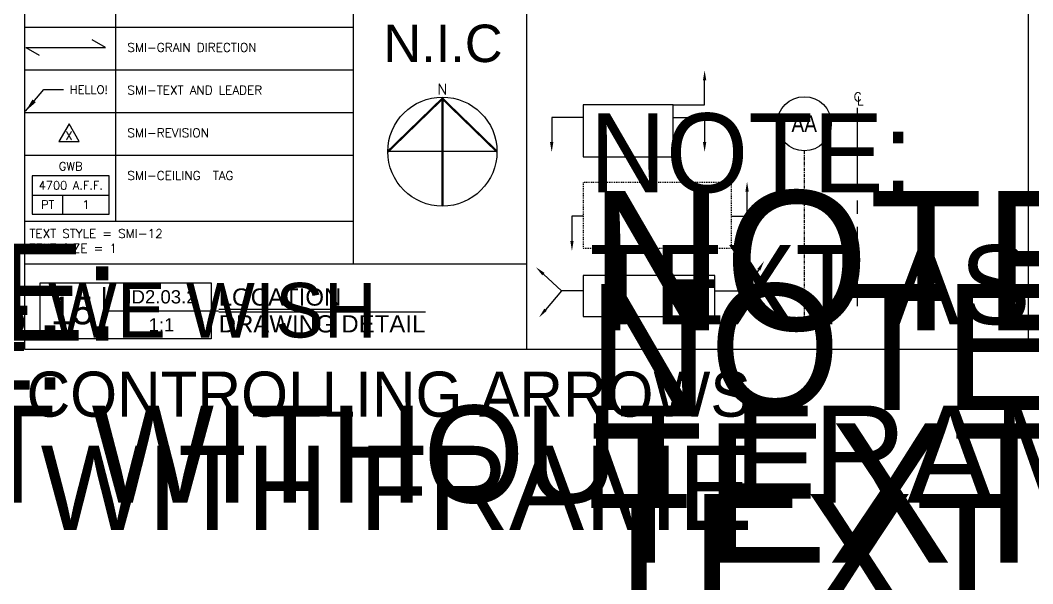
# Model space of a CAD drawing. Header units: inches. Extents: x -11160 to 9368, y -3485 to 2663.
# Drawn here: x -4911 to -4796.1, y 877.3 to 941.2 of the extents above; entities that cross this region are included whole.
import ezdxf
from ezdxf.enums import TextEntityAlignment as Align

# ---------------------------------------------------------------- set-up
doc = ezdxf.new("R2018")
doc.units = ezdxf.units.IN
doc.header["$MEASUREMENT"] = 0
doc.linetypes.add('CENTER2', pattern=[1.125, 0.75, -0.125, 0.125, -0.125])
doc.linetypes.add('HIDDEN2', pattern=[0.1875, 0.125, -0.0625])
for name, color, linetype in [('I-Anno-Code', 2, 'Continuous'), ('SM-A-NOTE', 2, 'Continuous'), ('SM-COM-TEXT', 2, 'Continuous'), ('SM-RCP-TEXT', 2, 'Continuous')]:
    doc.layers.add(name, color=color, linetype=linetype)
doc.styles.add('ATTRIBUTES-1', font='romans.shx', dxfattribs={"height": 0.082031})
doc.styles.add('Grid_STANDARD', font='ARIALN.TTF')
doc.styles.add('ROMANS65', font='ROMANS.shx', dxfattribs={"height": 6.5})
doc.styles.add('SHT_ARIAL', font='arial.ttf')
doc.styles.add('SMI-1', font='romans.shx', dxfattribs={"height": 0.082031})
doc.styles.add('SMI-12', font='romans.shx', dxfattribs={"height": 1})
doc.styles.add('SMI-96', font='romans.shx', dxfattribs={"height": 8})
doc.styles.add('SMM-10', font='romans.shx', dxfattribs={"height": 20})
doc.styles.add('SMM-BOLD', font='arial.ttf', dxfattribs={"height": 0.5})
doc.styles.add('SMM_ARIAL', font='arial.ttf')
doc.dimstyles.new('SMI-12', dxfattribs={"dimscale": 12, "dimtxt": 1, "dimasz": 0.125, "dimexe": 0.078125, "dimexo": 0.078125, "dimgap": 0.0625, "dimtad": 1, "dimdec": 4, "dimzin": 3, "dimdsep": 46, "dimlunit": 4, "dimtxsty": 'SMI-12', "dimblk": 'SMI-thick', "dimcen": 0.09375, "dimclrd": 1, "dimclre": 1, "dimclrt": 2, "dimadec": 0, "dimazin": 0, "dimtfac": 0.09375, "dimtdec": 4, "dimtmove": 2, "dimatfit": 3, "dimfxl": 0.078125, "dimfrac": 2, "dimtolj": 1, "dimtzin": 3, "dimarcsym": 0})
doc.dimstyles.new('SMI-96', dxfattribs={"dimscale": 96, "dimtxt": 8, "dimasz": 0.125, "dimexe": 0.078125, "dimexo": 0.078125, "dimgap": 0.0625, "dimtad": 1, "dimdec": 4, "dimzin": 3, "dimdsep": 46, "dimlunit": 4, "dimtxsty": 'SMI-96', "dimblk": 'SMI-thick', "dimcen": 0.09375, "dimclrd": 1, "dimclre": 1, "dimclrt": 2, "dimadec": 0, "dimazin": 0, "dimtfac": 0.09375, "dimtdec": 4, "dimtmove": 2, "dimatfit": 3, "dimfxl": 0.078125, "dimfrac": 2, "dimtolj": 1, "dimtzin": 3, "dimarcsym": 0})

# ---------------------------------------------------------------- blocks, each defined once
blk = doc.blocks.new('SMI-thick')
at = {"color": 4, "linetype": 'Continuous'}
blk.add_line((0.386, 0.386), (-0.386, -0.386), dxfattribs=at)
at = {"color": 0, "linetype": 'Continuous'}
blk.add_line((-1.0781, 0), (1.0781, 0), dxfattribs=at)
blk = doc.blocks.new('*D224')
at = {"color": 1, "lineweight": -2, "transparency": 16777216}
for p, q in [((-5034.36, 826.23), (-5034.36, 867.03)), ((-4844.89, 828.66), (-4844.89, 867.03)), ((-5022.36, 859.53), (-4856.89, 859.53))]:
    blk.add_line(p, q, dxfattribs=at)
at = {"layer": 'Defpoints', "color": 0, "transparency": 16777216}
for p in [(-4844.89, 859.53), (-4844.89, 821.16), (-5034.36, 818.73)]:
    blk.add_point(p, dxfattribs=at)
at = {"color": 1, "lineweight": -2, "transparency": 16777216, "xscale": 12, "yscale": 12, "zscale": 12, "rotation": 180}
blk.add_blockref('SMI-thick', (-5034.36, 859.53), dxfattribs=at)
at = {"color": 1, "lineweight": -2, "transparency": 16777216, "xscale": 12, "yscale": 12, "zscale": 12}
blk.add_blockref('SMI-thick', (-4844.89, 859.53), dxfattribs=at)
at = {"color": 2, "transparency": 16777216, "insert": (-4939.63, 869.53), "char_height": 8, "attachment_point": 5, "style": 'SMI-96'}
blk.add_mtext('\\A1;DIM. STYLE = SMI-96', dxfattribs=at)
blk = doc.blocks.new('*U144')
at = {"color": 1, "linetype": 'ByBlock'}
for points in [[(39.38, 0.85, 0.8, 0, 0), (39.38, 3.26, 0, 0, 0)], [(-2.66, -11, 0.8, 0, 0), (-2.66, -13.41, 0, 0, 0)], [(39.38, -11, 0.8, 0, 0), (39.38, -13.41, 0, 0, 0)]]:
    blk.add_lwpolyline(points, format="xyseb", dxfattribs=at)
for points in [[(39.38, -5.08), (39.38, 0.85)], [(0, -5.08), (-2.66, -5.08)], [(-2.66, -5.08), (-2.66, -11)], [(35.61, -5.08), (39.38, -5.08)], [(35.61, -5.08), (39.38, -5.08)], [(39.38, -5.08), (39.38, -11)]]:
    blk.add_lwpolyline(points, dxfattribs=at)
at = {"layer": 'Defpoints', "color": 67, "linetype": 'HIDDEN2'}
for p, q in [((0, 3.02), (0, -12.75)), ((35.61, 3.02), (0, 3.02)), ((35.61, -12.75), (35.61, 3.02)), ((0, -12.75), (35.61, -12.75))]:
    blk.add_line(p, q, dxfattribs=at)
at = {"layer": 'I-Anno-Code', "lineweight": 30, "flags": 104}
blk.add_attdef('Text', text='', height=2, dxfattribs=at).set_placement((1.55, 1.03), align=Align.TOP_LEFT)
blk = doc.blocks.new('*U143')
at = {"color": 0, "linetype": 'ByBlock'}
for p, q in [((0, 3.02), (0, -9.4)), ((21.66, 3.02), (0, 3.02)), ((21.66, -9.4), (21.66, 3.02)), ((0, -9.4), (21.66, -9.4))]:
    blk.add_line(p, q, dxfattribs=at)
at = {"color": 1, "linetype": 'ByBlock'}
for points in [[(29.19, 8.95, 0.8, 0, 0), (29.19, 11.35, 0, 0, 0)], [(-7.53, -5.91, 0.8, 0, 0), (-7.53, -8.31, 0, 0, 0)], [(29.19, -5.91, 0.8, 0, 0), (29.19, -8.31, 0, 0, 0)]]:
    blk.add_lwpolyline(points, format="xyseb", dxfattribs=at)
for points in [[(29.19, 3.02), (29.19, 8.95)], [(21.66, 3.02), (29.19, 3.02)], [(0, 0.02), (-7.53, 0.02)], [(-7.53, 0.02), (-7.53, -5.91)], [(21.66, 0.02), (29.19, 0.02)], [(29.19, 0.02), (29.19, -5.91)]]:
    blk.add_lwpolyline(points, dxfattribs=at)
at = {"layer": 'I-Anno-Code', "lineweight": 30, "flags": 104}
blk.add_attdef('Text', text='', height=2, dxfattribs=at).set_placement((1.55, 1.03), align=Align.TOP_LEFT)
blk = doc.blocks.new('*U148')
at = {"color": 0, "linetype": 'ByBlock'}
for p, q in [((0, 3.02), (0, -6.81)), ((31.66, 3.02), (0, 3.02)), ((31.66, -6.81), (31.66, 3.02)), ((0, -6.81), (31.66, -6.81))]:
    blk.add_line(p, q, dxfattribs=at)
at = {"color": 1, "linetype": 'ByBlock'}
for points in [[(-9.53, 3.39, 0.8, 0, 0), (-11.29, 5.02, 0, 0, 0)], [(42.2, 4.42, 0.8, 0, 0), (43.45, 6.47, 0, 0, 0)], [(-9, -5.17, 0.8, 0, 0), (-10.55, -7.01, 0, 0, 0)]]:
    blk.add_lwpolyline(points, format="xyseb", dxfattribs=at)
for points in [[(-5.18, -0.64), (-9.53, 3.39)], [(39.11, -0.64), (42.2, 4.42)], [(-5.18, -0.64), (-9, -5.17)], [(0.09, -0.64), (-5.18, -0.64)], [(0.09, -0.64), (-5.18, -0.64)], [(31.57, -0.64), (39.11, -0.64)]]:
    blk.add_lwpolyline(points, dxfattribs=at)
at = {"layer": 'I-Anno-Code', "lineweight": 30, "flags": 104}
blk.add_attdef('Text', text='', height=2, dxfattribs=at).set_placement((1.55, 1.03), align=Align.TOP_LEFT)
blk = doc.blocks.new('SMI-REVISION')
at = {"color": 2}
blk.add_lwpolyline([(2.44, 4.23), (0, 0), (4.89, 0)], close=True, dxfattribs=at)
at = {"color": 2, "style": 'ATTRIBUTES-1'}
blk.add_attdef('REV_NO.', text='', height=2, dxfattribs=at).set_placement((2.46, 0.39), align=Align.CENTER)
blk = doc.blocks.new('*U140')
at = {"color": 8, "linetype": 'CENTER2'}
blk.add_line((0, 0), (0, -40.33), dxfattribs=at)
at = {"color": 4, "linetype": 'Continuous'}
blk.add_circle((0, 6.5), 6.5, dxfattribs=at)
at = {"color": 0, "linetype": 'Continuous', "style": 'Grid_STANDARD'}
blk.add_attdef('XX', text='', height=4, dxfattribs=at).set_placement((0, 6.5), align=Align.MIDDLE_CENTER)
blk = doc.blocks.new('SMI-ceiling_tag')
at = {"color": 1}
blk.add_line((-11.08, -6.91), (-11.08, -2.3), dxfattribs=at)
blk.add_lwpolyline([(-18.46, -2.3), (0, -2.3), (0, 2.3), (-18.46, 2.3)], close=True, dxfattribs=at)
at = {"color": 3}
blk.add_lwpolyline([(-18.46, 2.3), (-18.46, -6.91), (0, -6.91), (0, 2.3), (-18.46, 2.3)], dxfattribs=at)
at = {"color": 2, "style": 'ATTRIBUTES-1'}
for tag, p in [('MATERIAL', (-9.23, 4.6)), ('C.HEIGHT', (-9.2, 0)), ('FINISH', (-14.77, -4.6)), ('NO.', (-5.54, -4.66))]:
    blk.add_attdef(tag, text='', height=2, dxfattribs=at).set_placement(p, align=Align.MIDDLE_CENTER)
blk = doc.blocks.new('SM REF TAG-L')
at = {"color": 1, "linetype": 'Continuous'}
blk.add_line((14.03, 0), (38.98, 0), dxfattribs=at)
at = {"color": 2, "linetype": 'Continuous'}
blk.add_lwpolyline([(37.38, -6.12), (0, -6.12), (0, 6.12), (37.38, 6.12)], close=True, dxfattribs=at)
at = {"color": 1, "linetype": 'Continuous', "const_width": 0.5}
blk.add_lwpolyline([(14.03, 5.15), (14.03, -5.05)], dxfattribs=at)
at = {"color": 1, "style": 'SHT_ARIAL'}
for tag, p in [('TITLE2', (39, 6.12)), ('%%UTITLE2', (39, 1.11)), ('%%OTITLE1', (39, -4.74))]:
    blk.add_attdef(tag, p, '', height=3.75, dxfattribs=at)
blk.add_attdef('NO', text='', height=6.03, dxfattribs=at).set_placement((7.02, -0.01), align=Align.MIDDLE)
at = {"color": 1, "linetype": 'Continuous', "style": 'SHT_ARIAL'}
for tag, p in [('SHEET', (26.52, 3.03)), ('SCALE', (26.52, -3.09))]:
    blk.add_attdef(tag, text='', height=2.67, dxfattribs=at).set_placement(p, align=Align.MIDDLE)
blk = doc.blocks.new('SMI-NORTH')
at = {"color": 8, "linetype": 'Continuous'}
blk.add_line((0.5156, 0), (-0.5156, 0), dxfattribs=at)
at = {"color": 8, "linetype": 'Continuous', "const_width": 0.0206}
for points in [[(-0.5156, 0), (0, 0.501), (0.5156, 0)], [(0, -0.5156), (0, 0.5053)]]:
    blk.add_lwpolyline(points, dxfattribs=at)
at = {"color": 8, "linetype": 'Continuous'}
blk.add_circle((0, 0), 0.5156, dxfattribs=at)
at = {"color": 2, "linetype": 'Continuous', "style": 'ROMANS65'}
blk.add_text('N', height=0.1005, dxfattribs=at).set_placement((-0.0486, 0.5393))
blk = doc.blocks.new('*U208')
at = {"color": 8, "linetype": 'CENTER2'}
blk.add_line((0, -0.1062), (0, -2.0993), dxfattribs=at)
at = {"color": 2, "char_height": 0.082, "style": 'SMI-1'}
for s, insert, width, attachment_point in [('C', (-0.0309, 0.039), 0.067323, 1), ('L', (0, -0.0794), 0.091696, 7)]:
    blk.add_mtext(s, dxfattribs=dict(at, insert=insert, width=width, attachment_point=attachment_point))
blk = doc.blocks.new('SMI-grain_direction')
at = {"color": 1}
for p, q in [((-0.7529, 0), (0, 0)), ((-0.7529, 0), (-0.6279, -0.0722)), ((0, 0), (-0.125, 0.0722))]:
    blk.add_line(p, q, dxfattribs=at)

msp = doc.modelspace()

# ---------------------------------------------------------------- linework, layer by layer
for p, q in [((-4900.17104, 999.99826), (-4900.17104, 918.45645)), ((-4873.18484, 999.99826), (-4873.18484, 913.61145)), ((-4910.49996, 940.47112), (-4873.18484, 940.47112)), ((-4910.49996, 935.62611), (-4873.18484, 935.62611)), ((-4910.49996, 930.78111), (-4873.18484, 930.78111)), ((-4910.49996, 925.9361), (-4873.18484, 925.9361)), ((-4910.49996, 918.45645), (-4873.18484, 918.45645)), ((-4910.49996, 913.61145), (-4853.53862, 913.61145))]:
    msp.add_line(p, q)
at = {"color": 30}
msp.add_lwpolyline([(-4853.53862, 999.99826), (-4910.49996, 999.99826), (-4910.49996, 903.92144), (-4853.53862, 903.92144)], dxfattribs=at)
msp.add_lwpolyline([(-4853.53862, 903.92144), (-4796.57728, 903.92144), (-4796.57728, 999.99826), (-4853.53862, 999.99826)], close=True, dxfattribs=at)

# ---------------------------------------------------------------- block references
at = {"xscale": 12, "yscale": 12, "zscale": 12}
for name, p in [('SMI-grain_direction', (-4901.29504, 938.16)), ('SMI-NORTH', (-4863.07695, 926.33822)), ('*U208', (-4816.0372, 932.56864))]:
    msp.add_blockref(name, p, dxfattribs=at)
at = {"color": 1}
ref = msp.add_blockref('*U143', (-4847.12463, 930.20284), dxfattribs=dict(at, xscale=0.4724409448818898, yscale=0.4724409448818898, zscale=0.4724409448818898))
lines = msp.add_mtext('NOTE:\\PTEXT AS WE WISH', dxfattribs={"layer": 'I-Anno-Code', "insert": (-4846.39072, 930.68779), "char_height": 8.9757915, "attachment_point": 1})
ref.add_attrib('Text', '', (-4846.39072, 930.68779), dxfattribs={"flags": 104}).embed_mtext(lines)
at = {"xscale": 0.4724409448818898, "yscale": 0.4724409448818898, "zscale": 0.4724409448818898}
for name, p, values in [('*U140', (-4822.03447, 926.42816), {'XX': 'AA'}), ('SMI-REVISION', (-4906.5827, 927.48165), {'REV_NO.': 'X'})]:
    msp.add_blockref(name, p, dxfattribs=at).add_auto_attribs(values)
at = {"color": 1}
ref = msp.add_blockref('*U143', (-4945.12813, 921.44237), dxfattribs=dict(at, xscale=0.3149606299212598, yscale=0.3149606299212598, zscale=0.3149606299212598))
lines = msp.add_mtext('NOTE:\\PTEXT AS WE WISH', dxfattribs={"layer": 'I-Anno-Code', "insert": (-4944.63885, 921.76567), "char_height": 6.194557, "attachment_point": 1})
ref.add_attrib('Text', '', (-4944.63885, 921.76567), dxfattribs={"flags": 104}).embed_mtext(lines)
ref = msp.add_blockref('*U144', (-4847.12463, 921.39816), dxfattribs=dict(xscale=0.4724409448818898, yscale=0.4724409448818898, zscale=0.4724409448818898))
lines = msp.add_mtext('NOTE: \\PTEXT WITHOUT FRAME BUT CONTROLLING ARROWS', dxfattribs={"layer": 'I-Anno-Code', "insert": (-4846.39072, 921.88311), "char_height": 15.8129235, "attachment_point": 1})
ref.add_attrib('Text', '', (-4846.39072, 921.88311), dxfattribs={"flags": 104}).embed_mtext(lines)
ref = msp.add_blockref('*U144', (-4945.12813, 915.57259), dxfattribs=dict(xscale=0.3149606299212598, yscale=0.3149606299212598, zscale=0.3149606299212598))
lines = msp.add_mtext('NOTE: \\PTEXT WITHOUT FRAME BUT CONTROLLING ARROWS', dxfattribs={"layer": 'I-Anno-Code', "insert": (-4944.63885, 915.89589), "char_height": 11.0198284, "attachment_point": 1})
ref.add_attrib('Text', '', (-4944.63885, 915.89589), dxfattribs={"flags": 104}).embed_mtext(lines)
ref = msp.add_blockref('SM REF TAG-L', (-4908.72427, 908.28513), dxfattribs=dict(xscale=0.5196850393700788, yscale=0.5196850393700788, zscale=0.5196850393700788))
ref.add_attrib('SHEET', 'ID2.03.2', dxfattribs={"color": 1, "linetype": 'Continuous', "height": 1.507087, "style": 'SMM_ARIAL'}).set_placement((-4894.94411, 909.85963), align=Align.MIDDLE)
ref.add_attrib('%%UTITLE2', '%%uLOCATION', (-4888.45688, 908.86213), dxfattribs={"color": 1, "height": 1.9488189, "style": 'SMM_ARIAL'})
ref.add_attrib('%%OTITLE1', '%%oDRAWING DETAIL', (-4888.45688, 905.82037), dxfattribs={"color": 1, "height": 1.9488189, "style": 'SMM_ARIAL'})
ref.add_attrib('SCALE', '1:1', dxfattribs={"color": 1, "linetype": 'Continuous', "height": 1.507087, "style": 'SMM_ARIAL'}).set_placement((-4894.94411, 906.68143), align=Align.MIDDLE)
ref.add_attrib('NO', '15', dxfattribs={"color": 1, "height": 3.131836, "style": 'SMM_ARIAL'}).set_placement((-4905.07778, 908.28196), align=Align.MIDDLE)
ref = msp.add_blockref('*U144', (-5005.15739, 909.74701), dxfattribs=dict(xscale=0.1574803149606299, yscale=0.1574803149606299, zscale=0.1574803149606299))
lines = msp.add_mtext('NOTE: \\PTEXT WITHOUT FRAME BUT CONTROLLING ARROWS', dxfattribs={"layer": 'I-Anno-Code', "insert": (-5004.91276, 909.90866), "char_height": 5.1179577, "attachment_point": 1})
ref.add_attrib('Text', '', (-5004.91276, 909.90866), dxfattribs={"flags": 104}).embed_mtext(lines)
at = {"layer": 'SM-COM-TEXT', "color": 3}
ref = msp.add_blockref('*U148', (-4847.12463, 910.84048), dxfattribs=dict(at, xscale=0.4724409448818898, yscale=0.4724409448818898, zscale=0.4724409448818898))
lines = msp.add_mtext('NOTE:\\PTEXT WITH FRAME', dxfattribs={"layer": 'SM-A-NOTE', "insert": (-4846.61569, 911.32543), "char_height": 14.3078078, "attachment_point": 1})
ref.add_attrib('Text', '', (-4846.61569, 911.32543), dxfattribs={"flags": 104}).embed_mtext(lines)
ref = msp.add_blockref('*U148', (-4945.12813, 908.53413), dxfattribs=dict(at, xscale=0.3149606299212598, yscale=0.3149606299212598, zscale=0.3149606299212598))
lines = msp.add_mtext('NOTE:\\PTEXT WITH FRAME', dxfattribs={"layer": 'SM-A-NOTE', "insert": (-4944.78883, 908.85743), "char_height": 9.5385385, "attachment_point": 1})
ref.add_attrib('Text', '', (-4944.78883, 908.85743), dxfattribs={"flags": 104}).embed_mtext(lines)
at = {"layer": 'SM-RCP-TEXT'}
ref = msp.add_blockref('SMI-ceiling_tag', (-4900.88596, 922.49901), dxfattribs=dict(at, xscale=0.4724409448818898, yscale=0.4724409448818898, zscale=0.4724409448818898))
ref.add_attrib('NO.', '1', dxfattribs={"layer": '0', "color": 2, "height": 0.945, "style": 'ATTRIBUTES-1'}).set_placement((-4903.5021, 920.32347), align=Align.MIDDLE_CENTER)
ref.add_attrib('FINISH', 'PT', dxfattribs={"layer": '0', "color": 2, "height": 0.945, "style": 'ATTRIBUTES-1'}).set_placement((-4907.86234, 920.32347), align=Align.MIDDLE_CENTER)
ref.add_attrib('MATERIAL', 'GWB', dxfattribs={"layer": '0', "color": 2, "height": 0.945, "style": 'ATTRIBUTES-1'}).set_placement((-4905.24619, 924.67455), align=Align.MIDDLE_CENTER)
ref.add_attrib('C.HEIGHT', '4700 A.F.F.', dxfattribs={"layer": '0', "color": 2, "height": 0.945, "style": 'ATTRIBUTES-1'}).set_placement((-4905.23258, 922.49901), align=Align.MIDDLE_CENTER)

# ---------------------------------------------------------------- texts
at = {"color": 1, "style": 'SMM-BOLD'}
msp.add_text('N.I.C', height=4.251969, dxfattribs=at).set_placement((-4869.77921, 936.49339))
at = {"color": 2, "char_height": 1, "attachment_point": 7, "style": 'SMI-12'}
for s, insert in [('SMI-GRAIN DIRECTION', (-4898.8226, 937.6564)), ('SMI-TEXT AND LEADER', (-4898.8226, 932.8114)), ('SMI-REVISION', (-4898.8226, 927.96639)), ('SMI-CEILING  TAG', (-4898.8226, 923.12139)), ('TEXT STYLE = SMI-12\\PTEXT SIZE = 1', (-4909.93221, 914.86968))]:
    msp.add_mtext(s, dxfattribs=dict(at, insert=insert))
at = {"color": 2, "insert": (-4905.34404, 933.84278), "char_height": 0.944882, "width": 11.8110236, "attachment_point": 1, "style": 'SMM-10'}
msp.add_mtext('HELLO!', dxfattribs=at)

# ---------------------------------------------------------------- dimensions: what is measured, and where the dimension line sits
at = {"color": 0}
dim = msp.add_linear_dim(base=(-4844.88893, 859.52727), p1=(-5034.36343, 818.72997), p2=(-4844.88893, 821.15643), text='DIM. STYLE = SMI-96', dimstyle='SMI-96', dxfattribs=at)
dim.commit()
dim.dimension.update_dxf_attribs({"geometry": '*D224', "text_midpoint": (-4939.62618, 869.52727)})

# ---------------------------------------------------------------- leaders
at = {"color": 0, "ltscale": 0.5}
msp.add_leader([(-4910.35389, 930.93925), (-4908.30326, 933.39278), (-4906.06404, 933.39278)], dimstyle='SMI-12', dxfattribs=at)

doc.saveas('drawing.dxf')
